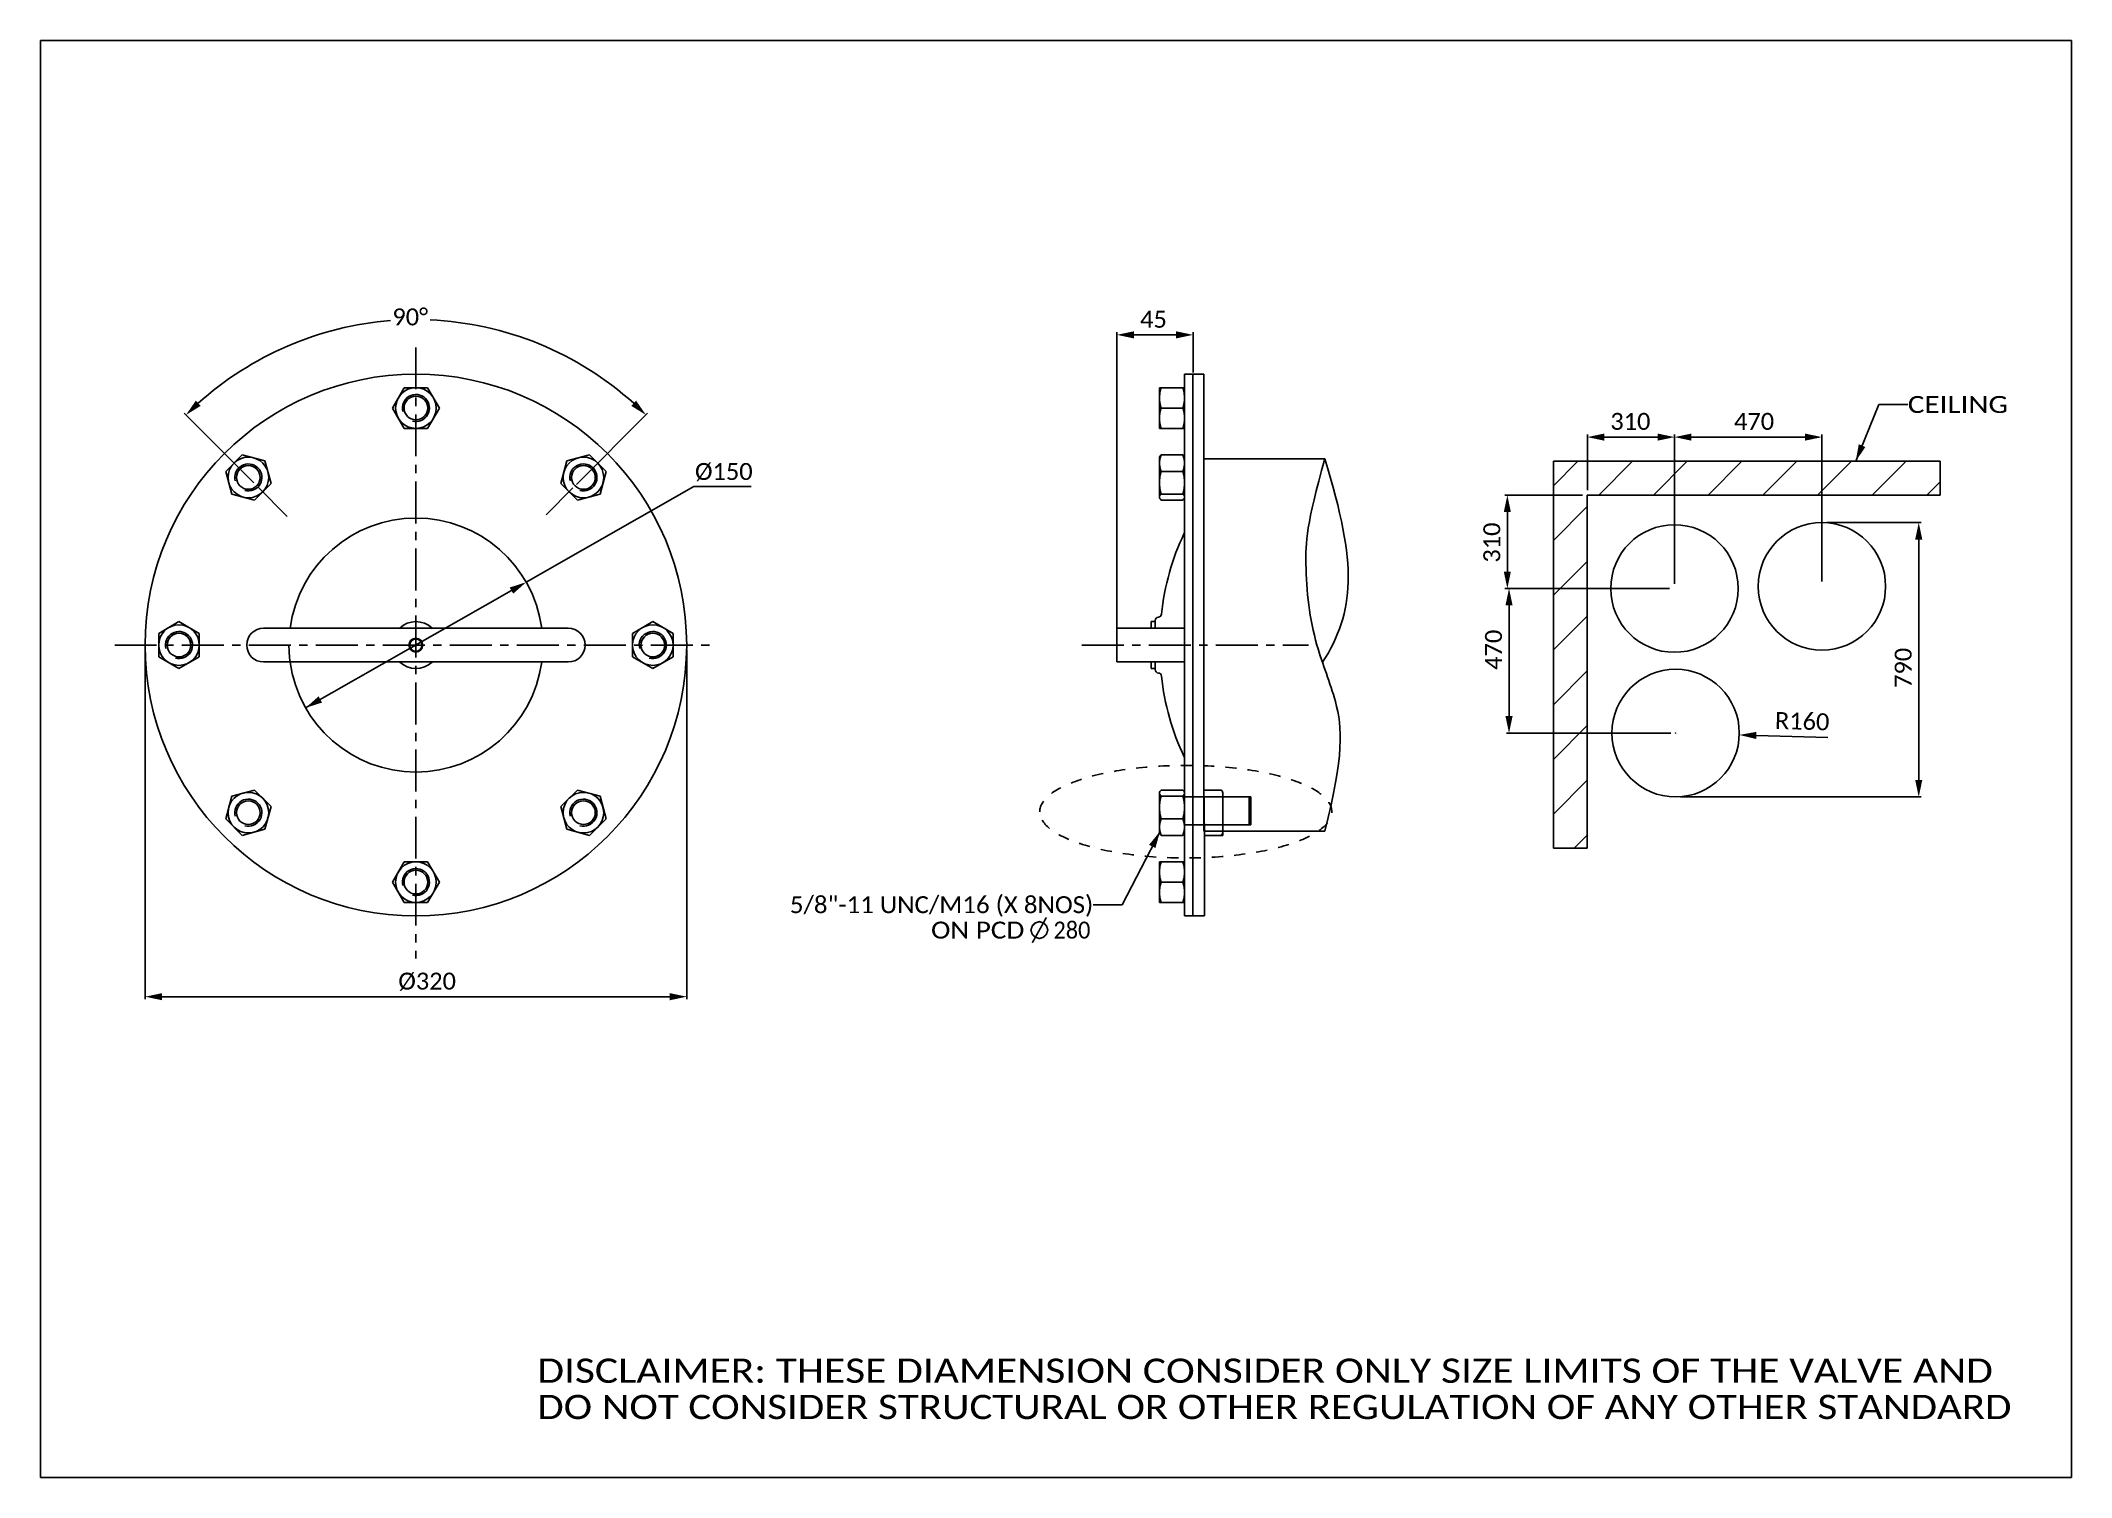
# Model space of a CAD drawing. Header units: millimetres. Extents: x 0 to 1200, y 0 to 849.
import ezdxf
from ezdxf.enums import TextEntityAlignment as Align

# ---------------------------------------------------------------- set-up
doc = ezdxf.new("R2010")
doc.units = ezdxf.units.MM
doc.header["$LTSCALE"] = 66
doc.header["$PDMODE"] = 3
doc.header["$PDSIZE"] = 8
doc.linetypes.add('CENTER', pattern=[0.6, 0.375, -0.075, 0.075, -0.075])
doc.linetypes.add('DASHED', pattern=[0.2, 0.1, -0.1])
doc.layers.get('0').update_dxf_attribs({"linetype": 'CONTINUOUS'})
doc.layers.get('Defpoints').update_dxf_attribs({"linetype": 'CONTINUOUS'})
doc.layers.add('00_BUW_DATUM', color=7, linetype='CONTINUOUS')
doc.styles.get("Standard").update_dxf_attribs({"font": 'calibri.ttf'})
doc.dimstyles.new('DIMSTYLE_1', dxfattribs={"dimtxt": 10, "dimasz": 10, "dimexe": 1.5, "dimexo": 1, "dimgap": 0.875, "dimtad": 1, "dimdsep": 46, "dimtxsty": 'Standard', "dimblk": '_FILLED', "dimblk1": '_FILLED', "dimblk2": '_FILLED', "dimcen": 0.09, "dimazin": 2, "dimtp": 0.01, "dimtm": 0.01, "dimtfac": 1, "dimtofl": 0, "dimtmove": 0, "dimatfit": 3, "dimldrblk": '_FILLED', "dimfxl": 1, "dimtolj": 1, "dimarcsym": 0})
doc.dimstyles.new('DIMSTYLE_2', dxfattribs={"dimtxt": 10, "dimasz": 10, "dimexe": 1.5, "dimexo": 1, "dimgap": 1.75, "dimtad": 0, "dimtih": 1, "dimtoh": 1, "dimdec": 1, "dimlfac": 0.35, "dimdsep": 46, "dimtxsty": 'Standard', "dimblk": '_FILLED', "dimblk1": '_FILLED', "dimblk2": '_FILLED', "dimcen": 0.09, "dimazin": 2, "dimtp": 0.5, "dimtm": 0.5, "dimtfac": 1, "dimtdec": 65535, "dimtofl": 0, "dimtmove": 0, "dimatfit": 3, "dimldrblk": '_FILLED', "dimfxl": 1, "dimtolj": 1, "dimarcsym": 0})
doc.dimstyles.new('DIMSTYLE_3', dxfattribs={"dimtxt": 10, "dimasz": 10, "dimexe": 1.5, "dimexo": 1, "dimgap": 0.875, "dimtad": 1, "dimlfac": 0.35, "dimdsep": 46, "dimtxsty": 'Standard', "dimblk": '_FILLED', "dimblk1": '_FILLED', "dimblk2": '_FILLED', "dimcen": 0.09, "dimazin": 2, "dimtp": 0.01, "dimtm": 0.01, "dimtfac": 1, "dimtofl": 0, "dimtmove": 0, "dimatfit": 3, "dimldrblk": '_FILLED', "dimfxl": 1, "dimtolj": 1, "dimarcsym": 0})
doc.dimstyles.new('DIMSTYLE_4', dxfattribs={"dimtxt": 10, "dimasz": 10, "dimexe": 1.5, "dimexo": 1, "dimgap": 0.875, "dimtad": 1, "dimlfac": 0.35, "dimdsep": 46, "dimtxsty": 'Standard', "dimblk": '_FILLED', "dimblk1": '_FILLED', "dimblk2": '_FILLED', "dimcen": 0.09, "dimazin": 2, "dimtp": 0.01, "dimtm": 0.01, "dimtfac": 1, "dimtofl": 0, "dimtmove": 0, "dimatfit": 3, "dimldrblk": '_FILLED', "dimfxl": 1, "dimtolj": 1, "dimarcsym": 0})
doc.dimstyles.new('DIMSTYLE_5', dxfattribs={"dimtxt": 10, "dimasz": 10, "dimexe": 1.5, "dimexo": 1, "dimtad": 1, "dimdsep": 46, "dimtxsty": 'Standard', "dimblk": '_FILLED', "dimblk1": '_FILLED', "dimblk2": '_FILLED', "dimcen": 0.09, "dimazin": 2, "dimtp": 0.01, "dimtm": 0.01, "dimtfac": 1, "dimtmove": 0, "dimatfit": 2, "dimldrblk": '_FILLED', "dimfxl": 1, "dimtolj": 1, "dimarcsym": 0})
doc.dimstyles.get("Standard").update_dxf_attribs({"dimtxt": 10, "dimasz": 10, "dimexe": 1.5, "dimexo": 1, "dimtad": 1, "dimdsep": 46, "dimtxsty": 'Standard', "dimblk": '_FILLED', "dimblk1": '_FILLED', "dimblk2": '_FILLED', "dimcen": 0.09, "dimazin": 2, "dimtol": 1, "dimtp": 0.01, "dimtm": 0.01, "dimtfac": 1, "dimtofl": 0, "dimtmove": 0, "dimatfit": 3, "dimldrblk": '_FILLED', "dimfxl": 1, "dimtolj": 1, "dimarcsym": 0})

# ---------------------------------------------------------------- blocks, each defined once
blk = doc.blocks.new('_FILLED')
at = {"color": 0, "linetype": 'ByBlock'}
blk.add_solid([(0, 0), (-1, 0.21), (-1, -0.21)], dxfattribs=at)
blk = doc.blocks.new('*D1')
at = {"color": 0, "linetype": 'Continuous', "lineweight": -2}
for p, q in [((61.8, 488.7), (61.8, 282.4)), ((381.8, 488.7), (381.8, 282.4)), ((71.8, 283.9), (371.8, 283.9))]:
    blk.add_line(p, q, dxfattribs=at)
at = {"layer": 'Defpoints', "color": 0}
for p in [(61.8, 489.7), (381.8, 489.7), (381.8, 283.9)]:
    blk.add_point(p, dxfattribs=at)
at = {"color": 0, "linetype": 'ByBlock', "lineweight": -2, "xscale": 10, "yscale": 10, "zscale": 10, "rotation": 180}
blk.add_blockref('_FILLED', (61.8, 283.9), dxfattribs=at)
at = {"color": 0, "linetype": 'ByBlock', "lineweight": -2, "xscale": 10, "yscale": 10, "zscale": 10}
blk.add_blockref('_FILLED', (381.8, 283.9), dxfattribs=at)
at = {"color": 0, "insert": (228.4, 298.1), "char_height": 10, "attachment_point": 2, "line_spacing_factor": 0.9}
blk.add_mtext('\\A1;%%c320', dxfattribs=at)
blk = doc.blocks.new('*D2')
at = {"color": 0, "linetype": 'Continuous', "lineweight": -2}
for p, q in [((126, 587.3), (84.8, 628.5)), ((316.6, 586.4), (358.7, 628.5))]:
    blk.add_line(p, q, dxfattribs=at)
for start, end in [(94.484, 132.0185), (47.9815, 87.5072)]:
    blk.add_arc((221.8, 491.6), 192.2, start, end, dxfattribs=at)
at = {"layer": 'Defpoints', "color": 0}
for p in [(271.5, 677.2), (126.7, 586.6), (128.1, 585.3), (314.5, 584.3), (315.9, 585.7)]:
    blk.add_point(p, dxfattribs=at)
at = {"color": 0, "linetype": 'ByBlock', "lineweight": -2, "xscale": 10, "yscale": 10, "zscale": 10}
for p, rotation in [((85.9, 627.5), 223.5092395631347), ((357.7, 627.5), 316.4907604347587)]:
    blk.add_blockref('_FILLED', p, dxfattribs=dict(at, rotation=rotation))
at = {"color": 0, "insert": (218.4, 690.4), "char_height": 10, "attachment_point": 2, "line_spacing_factor": 0.9}
blk.add_mtext('\\A1;90%%d', dxfattribs=at)
blk = doc.blocks.new('*D3')
at = {"color": 0, "linetype": 'Continuous', "lineweight": -2}
for p, q in [((914, 583), (914, 615.9)), ((924, 614.4), (955.5, 614.4)), ((965.5, 527.8), (965.5, 615.9))]:
    blk.add_line(p, q, dxfattribs=at)
at = {"layer": 'Defpoints', "color": 0}
for p in [(965.5, 614.4), (914, 582), (965.5, 526.8)]:
    blk.add_point(p, dxfattribs=at)
at = {"color": 0, "linetype": 'ByBlock', "lineweight": -2, "xscale": 10, "yscale": 10, "zscale": 10, "rotation": 180}
blk.add_blockref('_FILLED', (914, 614.4), dxfattribs=at)
at = {"color": 0, "linetype": 'ByBlock', "lineweight": -2, "xscale": 10, "yscale": 10, "zscale": 10}
blk.add_blockref('_FILLED', (965.5, 614.4), dxfattribs=at)
at = {"color": 0, "insert": (939.4, 628.7), "char_height": 10, "attachment_point": 2, "line_spacing_factor": 0.9}
blk.add_mtext('\\A1;\\A1;310', dxfattribs=at)
blk = doc.blocks.new('*D4')
at = {"color": 0, "linetype": 'Continuous', "lineweight": -2}
for p, q in [((965.5, 527.8), (965.5, 615.9)), ((975.5, 614.4), (1042.6, 614.4)), ((1052.6, 529.1), (1052.6, 615.9))]:
    blk.add_line(p, q, dxfattribs=at)
at = {"layer": 'Defpoints', "color": 0}
for p in [(1052.6, 614.4), (1052.6, 528.1), (965.5, 526.8)]:
    blk.add_point(p, dxfattribs=at)
at = {"color": 0, "linetype": 'ByBlock', "lineweight": -2, "xscale": 10, "yscale": 10, "zscale": 10, "rotation": 180}
blk.add_blockref('_FILLED', (965.5, 614.4), dxfattribs=at)
at = {"color": 0, "linetype": 'ByBlock', "lineweight": -2, "xscale": 10, "yscale": 10, "zscale": 10}
blk.add_blockref('_FILLED', (1052.6, 614.4), dxfattribs=at)
at = {"color": 0, "insert": (1012.5, 628.7), "char_height": 10, "attachment_point": 2, "line_spacing_factor": 0.9}
blk.add_mtext('\\A1;\\A1;470', dxfattribs=at)
blk = doc.blocks.new('*D5')
at = {"color": 0, "linetype": 'Continuous', "lineweight": -2}
for p, q in [((911.1, 580.1), (865.2, 580.1)), ((866.7, 570.1), (866.7, 535)), ((962.6, 525), (865.2, 525))]:
    blk.add_line(p, q, dxfattribs=at)
at = {"layer": 'Defpoints', "color": 0}
for p in [(912.1, 580.1), (866.7, 525), (963.6, 525)]:
    blk.add_point(p, dxfattribs=at)
at = {"color": 0, "linetype": 'ByBlock', "lineweight": -2, "xscale": 10, "yscale": 10, "zscale": 10}
for p, rotation in [((866.7, 580.1), 90), ((866.7, 525), 270)]:
    blk.add_blockref('_FILLED', p, dxfattribs=dict(at, rotation=rotation))
at = {"color": 0, "insert": (852.5, 552.1), "char_height": 10, "attachment_point": 2, "rotation": 90, "line_spacing_factor": 0.9}
blk.add_mtext('\\A1;\\A1;310', dxfattribs=at)
blk = doc.blocks.new('*D6')
at = {"color": 0, "linetype": 'Continuous', "lineweight": -2}
for p, q in [((962.6, 525), (866.2, 525)), ((867.7, 449.6), (867.7, 515)), ((963.3, 439.6), (866.2, 439.6))]:
    blk.add_line(p, q, dxfattribs=at)
at = {"layer": 'Defpoints', "color": 0}
for p in [(867.7, 525), (963.6, 525), (964.3, 439.6)]:
    blk.add_point(p, dxfattribs=at)
at = {"color": 0, "linetype": 'ByBlock', "lineweight": -2, "xscale": 10, "yscale": 10, "zscale": 10}
for p, rotation in [((867.7, 525), 90), ((867.7, 439.6), 270)]:
    blk.add_blockref('_FILLED', p, dxfattribs=dict(at, rotation=rotation))
at = {"color": 0, "insert": (853.5, 488.8), "char_height": 10, "attachment_point": 2, "rotation": 90, "line_spacing_factor": 0.9}
blk.add_mtext('\\A1;\\A1;470', dxfattribs=at)
blk = doc.blocks.new('*D7')
at = {"color": 0, "linetype": 'Continuous'}
for p, q in [((966, 439.6), (966.2, 439.6)), ((966.1, 439.5), (966.1, 439.7))]:
    blk.add_line(p, q, dxfattribs=at)
at = {"color": 0, "linetype": 'Continuous', "lineweight": -2}
blk.add_line((1056.1, 436.9), (1013.8, 438.2), dxfattribs=at)
at = {"layer": 'Defpoints', "color": 0}
for p in [(966.1, 439.6), (1003.8, 438.5)]:
    blk.add_point(p, dxfattribs=at)
at = {"color": 0, "linetype": 'ByBlock', "lineweight": -2, "xscale": 10, "yscale": 10, "zscale": 10, "rotation": 178.3193397113789}
blk.add_blockref('_FILLED', (1003.8, 438.5), dxfattribs=at)
at = {"color": 0, "insert": (1025, 452.1), "char_height": 10, "attachment_point": 1, "rotation": 358.3193, "line_spacing_factor": 0.9}
blk.add_mtext('\\A1;R160', dxfattribs=at)
blk = doc.blocks.new('*D8')
at = {"color": 0, "linetype": 'Continuous', "lineweight": -2}
for p, q in [((1055.4, 563.9), (1111.3, 563.9)), ((1109.8, 411.9), (1109.8, 553.9)), ((969, 401.9), (1111.3, 401.9))]:
    blk.add_line(p, q, dxfattribs=at)
at = {"layer": 'Defpoints', "color": 0}
for p in [(1054.4, 563.9), (1109.8, 563.9), (968, 401.9)]:
    blk.add_point(p, dxfattribs=at)
at = {"color": 0, "linetype": 'ByBlock', "lineweight": -2, "xscale": 10, "yscale": 10, "zscale": 10}
for p, rotation in [((1109.8, 563.9), 90), ((1109.8, 401.9), 270)]:
    blk.add_blockref('_FILLED', p, dxfattribs=dict(at, rotation=rotation))
at = {"color": 0, "insert": (1095.6, 478.1), "char_height": 10, "attachment_point": 2, "rotation": 90, "line_spacing_factor": 0.9}
blk.add_mtext('\\A1;\\A1;790', dxfattribs=at)
blk = doc.blocks.new('*D9')
at = {"color": 0, "linetype": 'Continuous', "lineweight": -2}
for p, q in [((286.9, 528.7), (386, 585.2)), ((419.8, 585.2), (386, 585.2)), ((156.6, 454.5), (278.2, 523.8))]:
    blk.add_line(p, q, dxfattribs=at)
at = {"layer": 'Defpoints', "color": 0}
for p in [(286.9, 528.7), (156.6, 454.5)]:
    blk.add_point(p, dxfattribs=at)
at = {"color": 0, "linetype": 'ByBlock', "lineweight": -2, "xscale": 10, "yscale": 10, "zscale": 10}
for p, rotation in [((286.9, 528.7), 29.66962613432632), ((156.6, 454.5), 209.6696261343263)]:
    blk.add_blockref('_FILLED', p, dxfattribs=dict(at, rotation=rotation))
at = {"color": 0, "insert": (386.7, 599.1), "char_height": 10, "attachment_point": 1, "line_spacing_factor": 0.9}
blk.add_mtext('\\A1;%%c150', dxfattribs=at)
blk = doc.blocks.new('*D10')
at = {"color": 0, "linetype": 'Continuous', "lineweight": -2}
for p, q in [((636, 498.5), (636, 676.3)), ((671, 674.8), (646, 674.8)), ((681, 652.6), (681, 676.3))]:
    blk.add_line(p, q, dxfattribs=at)
at = {"layer": 'Defpoints', "color": 0}
for p in [(636, 674.8), (681, 651.6), (636, 497.5)]:
    blk.add_point(p, dxfattribs=at)
at = {"color": 0, "linetype": 'ByBlock', "lineweight": -2, "xscale": 10, "yscale": 10, "zscale": 10, "rotation": 180}
blk.add_blockref('_FILLED', (636, 674.8), dxfattribs=at)
at = {"color": 0, "linetype": 'ByBlock', "lineweight": -2, "xscale": 10, "yscale": 10, "zscale": 10}
blk.add_blockref('_FILLED', (681, 674.8), dxfattribs=at)
at = {"color": 0, "insert": (657.6, 689), "char_height": 10, "attachment_point": 2, "line_spacing_factor": 0.9}
blk.add_mtext('\\A1;45', dxfattribs=at)

msp = doc.modelspace()

# ---------------------------------------------------------------- hatches: boundary and pattern name
h = msp.add_hatch()
h.set_pattern_fill('ANSI31', color=256, style=0, pattern_type=2)
h.set_pattern_definition([(45, (0, -81.964), (-16.1649, 16.1649), [])])
h.paths.add_polyline_path([(893.952, 371.525), (893.952, 600.097), (1122.523, 600.097), (1122.523, 580.097), (913.952, 580.097), (913.952, 371.525)])

# ---------------------------------------------------------------- linework, layer by layer
at = {"linetype": 'Continuous'}
for p, q in [((0, 0), (0, 848.571)), ((0, 848.571), (1200, 848.571)), ((1200, 0), (1200, 848.571)), ((675.952, 651.578), (675.952, 331.578)), ((680.952, 651.578), (675.952, 651.578)), ((680.952, 651.578), (687.452, 651.578)), ((680.952, 651.578), (687.452, 651.578)), ((680.952, 331.578), (680.952, 651.578)), ((687.452, 651.578), (687.452, 574.078)), ((687.452, 651.578), (687.452, 574.078)), ((661.152, 631.578), (661.152, 639.007)), ((893.952, 600.097), (1122.523, 600.097)), ((893.952, 371.525), (893.952, 600.097)), ((1122.523, 600.097), (1122.523, 580.097)), ((661.152, 589.548), (661.152, 596.976)), ((1122.523, 580.097), (913.952, 580.097)), ((913.952, 580.097), (913.952, 371.525)), ((687.452, 409.078), (687.452, 574.078)), ((656.172, 505.428), (656.172, 501.578)), ((656.172, 505.428), (658.172, 505.428)), ((658.672, 506.088), (658.672, 501.578)), ((131.76, 501.578), (311.76, 501.578)), ((635.952, 481.578), (635.952, 501.578)), ((635.952, 501.578), (675.952, 501.578)), ((131.76, 481.578), (311.76, 481.578)), ((635.952, 481.578), (675.952, 481.578)), ((656.172, 481.578), (656.172, 477.728)), ((658.672, 481.578), (658.672, 477.068)), ((656.172, 477.728), (658.172, 477.728)), ((687.452, 409.078), (687.764, 378.727)), ((675.952, 402.029), (714.188, 402.029)), ((675.952, 392.886), (675.952, 402.029)), ((687.484, 405.967), (696.904, 405.967)), ((698.619, 380.913), (698.619, 404.253)), ((698.619, 402.029), (715.087, 402.029)), ((714.188, 402.029), (715.087, 401.15)), ((714.188, 402.029), (714.188, 385.457)), ((715.087, 402.029), (715.087, 385.457)), ((715.087, 401.15), (715.087, 386.723)), ((714.188, 385.457), (675.952, 385.457)), ((715.087, 385.457), (698.619, 385.457)), ((698.619, 385.457), (698.619, 379.199)), ((715.087, 386.723), (714.188, 385.457)), ((698.619, 379.199), (687.759, 379.199)), ((687.759, 379.199), (687.764, 331.578)), ((687.759, 379.199), (696.904, 379.199)), ((687.764, 378.727), (687.764, 331.578)), ((913.952, 371.525), (893.952, 371.525)), ((661.152, 351.578), (661.152, 359.007)), ((680.952, 331.578), (675.952, 331.578)), ((687.764, 331.578), (680.952, 331.578)), ((687.764, 331.578), (680.952, 331.578)), ((0, 0), (1200, 0))]:
    msp.add_line(p, q, dxfattribs=at)
at = {"linetype": 'CENTER'}
for p, q in [((221.76, 667.414), (221.76, 306.494)), ((145.787, 567.552), (128.028, 585.31)), ((298.677, 568.495), (314.549, 584.367)), ((43.825, 491.578), (398.859, 491.578)), ((615.312, 491.578), (749.15, 491.578))]:
    msp.add_line(p, q, dxfattribs=at)
for p, q in [((687.452, 491.578), (687.452, 601.578)), ((687.452, 601.578), (758.88, 601.578)), ((687.452, 491.578), (687.452, 381.578)), ((687.452, 381.578), (758.88, 381.578))]:
    msp.add_line(p, q)
at = {"linetype": 'Continuous', "const_width": 1}
for points in [[(585.172, 323.239), (586.006, 325.739), (587.672, 327.406), (590.172, 328.239), (592.672, 327.406), (594.339, 325.739), (595.172, 323.239), (594.339, 320.739), (592.672, 319.072), (590.172, 318.239), (587.672, 319.072), (586.006, 320.739), (585.172, 323.239)], [(586.006, 315.739), (594.339, 330.739)]]:
    msp.add_lwpolyline(points, dxfattribs=at)
at = {"linetype": 'Continuous'}
for centre, radius in [((221.76, 491.578), 160), ((965.466, 524.97), 37.669), ((1052.577, 526.256), 37.669), ((221.76, 491.578), 4.1), ((221.76, 491.578), 3.594), ((966.11, 439.588), 37.669)]:
    msp.add_circle(centre, radius, dxfattribs=at)
for centre, radius, start, end in [((221.76, 631.578), 8, 255, 195), ((122.765, 590.573), 8, 255, 195), ((320.755, 590.573), 8, 255, 195), ((221.76, 491.578), 75, 7.677517, 172.31607), ((803.102, 496.005), 141.406, 154.169334, 174.368081), ((221.76, 491.578), 13.85, 46.315863, 133.655684), ((658.172, 504.928), 0.5, 0, 90), ((660.672, 506.088), 2, 94.073324, 180), ((660.388, 510.078), 2, 274.073324, 354.368081), ((81.76, 491.578), 8, 255, 195), ((131.76, 491.578), 10, 90, 270), ((311.76, 491.578), 10, 270, 90), ((361.76, 491.578), 8, 255, 195), ((221.76, 491.578), 75, 180, 187.680425), ((221.76, 491.578), 75, 187.680425, 352.31607), ((221.76, 491.578), 13.85, 226.337324, 313.653853), ((658.172, 478.228), 0.5, 270, 360), ((660.672, 477.068), 2, 180, 265.926676), ((660.388, 473.078), 2, 5.631919, 85.926676), ((803.102, 487.152), 141.406, 185.631919, 205.830666), ((122.765, 392.583), 8, 255, 195), ((320.755, 392.583), 8, 255, 195), ((696.904, 404.253), 1.714, 0, 90), ((696.904, 380.913), 1.714, 270, 360), ((221.76, 351.578), 8, 255, 195)]:
    msp.add_arc(centre, radius, start, end, dxfattribs=at)
at = {"linetype": 'DASHED'}
msp.add_ellipse((676.673, 393.168), major_axis=(-86.278, 0), ratio=0.31679389, dxfattribs=at)
at = {"linetype": 'Continuous'}
for points, knots in [([(758.88, 601.578), (747.974, 563.385), (746.664, 535.419), (751.046, 495.224), (768.702, 453.802), (770.152, 426.681), (758.88, 381.578)], [0, 0, 0, 0, 0.21177314, 0.49832212, 0.70604204, 1, 1, 1, 1]), ([(758.88, 601.578), (768.54, 569.654), (777.47, 526.924), (767.146, 496.276), (757.563, 481.465)], [0, 0, 0, 0, 0.51337956, 1, 1, 1, 1])]:
    msp.add_open_spline(points, degree=3, knots=knots, dxfattribs=at)
at = {"layer": '00_BUW_DATUM', "linetype": 'Continuous'}
for p, q in [((207.904, 631.578), (214.832, 643.578)), ((214.832, 643.578), (228.688, 643.578)), ((228.688, 643.578), (235.617, 631.578)), ((661.152, 619.578), (661.152, 643.578)), ((661.152, 643.578), (675.952, 643.578)), ((214.832, 619.578), (207.904, 631.578)), ((235.617, 631.578), (228.688, 619.578)), ((662.224, 631.578), (674.88, 631.578)), ((228.688, 619.578), (214.832, 619.578)), ((661.152, 619.578), (675.952, 619.578)), ((109.381, 594.159), (119.179, 603.957)), ((119.179, 603.957), (132.563, 600.371)), ((132.563, 600.371), (136.15, 586.987)), ((307.371, 586.987), (310.957, 600.371)), ((310.957, 600.371), (324.342, 603.957)), ((324.342, 603.957), (334.139, 594.159)), ((661.401, 603.005), (661.152, 602.573)), ((661.152, 578.573), (661.152, 602.573)), ((661.396, 602.996), (661.395, 602.994)), ((661.401, 603.005), (661.396, 602.996)), ((662.224, 603.957), (674.88, 603.957)), ((675.702, 603.005), (675.707, 602.996)), ((675.703, 603.005), (675.952, 602.573)), ((112.967, 580.775), (109.381, 594.159)), ((334.139, 594.159), (330.553, 580.775)), ((662.224, 594.159), (674.88, 594.159)), ((126.352, 577.189), (112.967, 580.775)), ((136.15, 586.987), (126.352, 577.189)), ((317.169, 577.189), (307.371, 586.987)), ((330.553, 580.775), (317.169, 577.189)), ((661.152, 578.573), (661.396, 578.15)), ((662.224, 580.775), (674.88, 580.775)), ((662.224, 577.189), (674.88, 577.189)), ((675.707, 578.15), (675.952, 578.573)), ((69.76, 498.506), (81.76, 505.434)), ((81.76, 505.434), (93.76, 498.506)), ((349.76, 498.506), (361.76, 505.434)), ((361.76, 505.434), (373.76, 498.506)), ((69.76, 484.65), (69.76, 498.506)), ((93.76, 498.506), (93.76, 484.65)), ((349.76, 484.65), (349.76, 498.506)), ((373.76, 498.506), (373.76, 484.65)), ((81.76, 477.722), (69.76, 484.65)), ((93.76, 484.65), (81.76, 477.722)), ((361.76, 477.722), (349.76, 484.65)), ((373.76, 484.65), (361.76, 477.722)), ((661.152, 491.578), (661.152, 491.578)), ((109.381, 388.997), (112.967, 402.381)), ((112.967, 402.381), (126.352, 405.967)), ((126.352, 405.967), (136.15, 396.169)), ((136.15, 396.169), (132.563, 382.785)), ((307.371, 396.169), (317.169, 405.967)), ((310.957, 382.785), (307.371, 396.169)), ((317.169, 405.967), (330.553, 402.381)), ((330.553, 402.381), (334.139, 388.997)), ((661.152, 404.583), (661.396, 405.006)), ((661.152, 380.583), (661.152, 404.583)), ((662.224, 405.967), (674.88, 405.967)), ((662.224, 402.381), (674.88, 402.381)), ((675.707, 405.006), (675.952, 404.583)), ((119.179, 379.199), (109.381, 388.997)), ((334.139, 388.997), (324.342, 379.199)), ((662.224, 388.997), (674.88, 388.997)), ((132.563, 382.785), (119.179, 379.199)), ((324.342, 379.199), (310.957, 382.785)), ((661.152, 380.583), (661.401, 380.152)), ((661.395, 380.162), (661.396, 380.16)), ((661.396, 380.16), (661.401, 380.152)), ((662.224, 379.199), (674.88, 379.199)), ((675.707, 380.16), (675.702, 380.152)), ((675.952, 380.583), (675.703, 380.152)), ((207.904, 351.578), (214.832, 363.578)), ((214.832, 363.578), (228.688, 363.578)), ((228.688, 363.578), (235.617, 351.578)), ((661.152, 363.578), (675.952, 363.578)), ((661.152, 339.578), (661.152, 363.578)), ((214.832, 339.578), (207.904, 351.578)), ((235.617, 351.578), (228.688, 339.578)), ((662.224, 351.578), (674.88, 351.578)), ((228.688, 339.578), (214.832, 339.578)), ((661.152, 339.578), (675.952, 339.578))]:
    msp.add_line(p, q, dxfattribs=at)
for centre, radius in [((221.76, 631.578), 12), ((221.76, 631.578), 7), ((122.765, 590.573), 12), ((320.755, 590.573), 12), ((122.765, 590.573), 7), ((320.755, 590.573), 7), ((81.76, 491.578), 12), ((81.76, 491.578), 7), ((361.76, 491.578), 12), ((361.76, 491.578), 7), ((122.765, 392.583), 12), ((122.765, 392.583), 7), ((320.755, 392.583), 12), ((320.755, 392.583), 7), ((221.76, 351.578), 12), ((221.76, 351.578), 7)]:
    msp.add_circle(centre, radius, dxfattribs=at)
for points, knots in [([(662.224, 643.578), (661.9, 642.607), (661.494, 641.124), (661.202, 639.103), (661.152, 638.086), (661.152, 637.578)], [0, 0, 0, 0, 0.50160321, 0.75107613, 1, 1, 1, 1]), ([(661.152, 637.578), (661.152, 637.07), (661.202, 636.053), (661.494, 634.032), (661.9, 632.549), (662.224, 631.578)], [0, 0, 0, 0, 0.24892388, 0.49839681, 1, 1, 1, 1]), ([(674.88, 643.578), (675.203, 642.607), (675.61, 641.124), (675.902, 639.103), (675.952, 638.086), (675.952, 637.578)], [0, 0, 0, 0, 0.50160321, 0.75107613, 1, 1, 1, 1]), ([(675.952, 637.578), (675.952, 637.07), (675.902, 636.053), (675.61, 634.032), (675.203, 632.549), (674.88, 631.578)], [0, 0, 0, 0, 0.24892388, 0.49839681, 1, 1, 1, 1]), ([(662.224, 631.578), (661.9, 630.607), (661.494, 629.124), (661.202, 627.103), (661.152, 626.086), (661.152, 625.578)], [0, 0, 0, 0, 0.50160321, 0.75107613, 1, 1, 1, 1]), ([(661.152, 625.578), (661.152, 625.07), (661.202, 624.053), (661.494, 622.032), (661.9, 620.549), (662.224, 619.578)], [0, 0, 0, 0, 0.24892388, 0.49839681, 1, 1, 1, 1]), ([(674.88, 631.578), (675.203, 630.607), (675.61, 629.124), (675.902, 627.103), (675.952, 626.086), (675.952, 625.578)], [0, 0, 0, 0, 0.50160321, 0.75107613, 1, 1, 1, 1]), ([(675.952, 625.578), (675.952, 625.07), (675.902, 624.053), (675.61, 622.032), (675.203, 620.549), (674.88, 619.578)], [0, 0, 0, 0, 0.24892388, 0.49839681, 1, 1, 1, 1]), ([(662.224, 603.957), (661.903, 603.171), (661.496, 601.964), (661.202, 600.306), (661.152, 599.473), (661.152, 599.058)], [0, 0, 0, 0, 0.50491286, 0.75326784, 1, 1, 1, 1]), ([(661.396, 602.996), (661.496, 603.169), (661.753, 603.51), (662.056, 603.807), (662.224, 603.957)], [0, 0, 0, 0, 0.47058199, 1, 1, 1, 1]), ([(675.707, 602.996), (675.608, 603.169), (675.35, 603.51), (675.047, 603.807), (674.88, 603.957)], [0, 0, 0, 0, 0.47058199, 1, 1, 1, 1]), ([(674.88, 603.957), (675.201, 603.171), (675.608, 601.964), (675.901, 600.306), (675.952, 599.473), (675.952, 599.058)], [0, 0, 0, 0, 0.50491286, 0.75326784, 1, 1, 1, 1]), ([(661.152, 599.058), (661.152, 598.643), (661.202, 597.81), (661.496, 596.152), (661.903, 594.945), (662.224, 594.159)], [0, 0, 0, 0, 0.24673217, 0.49508715, 1, 1, 1, 1]), ([(662.224, 594.159), (661.899, 593.073), (661.493, 591.416), (661.202, 589.166), (661.152, 588.033), (661.152, 587.467)], [0, 0, 0, 0, 0.50027046, 0.75019553, 1, 1, 1, 1]), ([(675.952, 599.058), (675.952, 598.643), (675.901, 597.81), (675.608, 596.152), (675.201, 594.945), (674.88, 594.159)], [0, 0, 0, 0, 0.24673217, 0.49508715, 1, 1, 1, 1]), ([(674.88, 594.159), (675.205, 593.073), (675.611, 591.416), (675.902, 589.166), (675.952, 588.033), (675.952, 587.467)], [0, 0, 0, 0, 0.50027046, 0.75019553, 1, 1, 1, 1]), ([(661.152, 587.467), (661.152, 586.901), (661.202, 585.768), (661.493, 583.518), (661.899, 581.861), (662.224, 580.775)], [0, 0, 0, 0, 0.24980449, 0.49972955, 1, 1, 1, 1]), ([(662.224, 580.775), (662.069, 580.636), (661.785, 580.359), (661.437, 579.915), (661.207, 579.457), (661.152, 579.135), (661.152, 578.982)], [0, 0, 0, 0, 0.29104155, 0.55239837, 0.78543101, 1, 1, 1, 1]), ([(661.152, 578.982), (661.152, 578.841), (661.198, 578.548), (661.321, 578.28), (661.396, 578.15)], [0, 0, 0, 0, 0.48214669, 1, 1, 1, 1]), ([(661.396, 578.15), (661.496, 577.977), (661.753, 577.636), (662.056, 577.339), (662.224, 577.189)], [0, 0, 0, 0, 0.47058199, 1, 1, 1, 1]), ([(675.952, 587.467), (675.952, 586.901), (675.902, 585.768), (675.611, 583.518), (675.205, 581.861), (674.88, 580.775)], [0, 0, 0, 0, 0.24980449, 0.49972955, 1, 1, 1, 1]), ([(674.88, 580.775), (675.035, 580.636), (675.319, 580.359), (675.667, 579.915), (675.896, 579.457), (675.952, 579.135), (675.952, 578.982)], [0, 0, 0, 0, 0.29104155, 0.55239837, 0.78543101, 1, 1, 1, 1]), ([(675.707, 578.15), (675.608, 577.977), (675.35, 577.636), (675.047, 577.339), (674.88, 577.189)], [0, 0, 0, 0, 0.47058199, 1, 1, 1, 1]), ([(661.396, 405.006), (661.321, 404.876), (661.198, 404.608), (661.152, 404.315), (661.152, 404.174)], [0, 0, 0, 0, 0.51785332, 1, 1, 1, 1]), ([(661.152, 404.174), (661.152, 404.021), (661.207, 403.699), (661.437, 403.241), (661.785, 402.797), (662.069, 402.52), (662.224, 402.381)], [0, 0, 0, 0, 0.214569, 0.44760164, 0.70895845, 1, 1, 1, 1]), ([(662.224, 402.381), (661.899, 401.295), (661.493, 399.638), (661.202, 397.388), (661.152, 396.255), (661.152, 395.689)], [0, 0, 0, 0, 0.50027046, 0.75019553, 1, 1, 1, 1]), ([(662.224, 405.967), (662.056, 405.818), (661.753, 405.52), (661.496, 405.179), (661.396, 405.006)], [0, 0, 0, 0, 0.529418, 1, 1, 1, 1]), ([(674.88, 405.967), (675.047, 405.818), (675.35, 405.52), (675.608, 405.179), (675.707, 405.006)], [0, 0, 0, 0, 0.529418, 1, 1, 1, 1]), ([(675.952, 404.174), (675.952, 404.021), (675.896, 403.699), (675.667, 403.241), (675.319, 402.797), (675.035, 402.52), (674.88, 402.381)], [0, 0, 0, 0, 0.214569, 0.44760164, 0.70895845, 1, 1, 1, 1]), ([(674.88, 402.381), (675.205, 401.295), (675.611, 399.638), (675.902, 397.388), (675.952, 396.255), (675.952, 395.689)], [0, 0, 0, 0, 0.50027046, 0.75019553, 1, 1, 1, 1]), ([(661.152, 395.689), (661.152, 395.123), (661.202, 393.99), (661.493, 391.74), (661.899, 390.083), (662.224, 388.997)], [0, 0, 0, 0, 0.24980449, 0.49972955, 1, 1, 1, 1]), ([(662.224, 388.997), (661.903, 388.211), (661.496, 387.004), (661.202, 385.346), (661.152, 384.513), (661.152, 384.098)], [0, 0, 0, 0, 0.50491286, 0.75326784, 1, 1, 1, 1]), ([(661.152, 384.098), (661.152, 383.683), (661.202, 382.85), (661.496, 381.192), (661.903, 379.985), (662.224, 379.199)], [0, 0, 0, 0, 0.24673217, 0.49508715, 1, 1, 1, 1]), ([(675.952, 395.689), (675.952, 395.123), (675.902, 393.99), (675.611, 391.74), (675.205, 390.083), (674.88, 388.997)], [0, 0, 0, 0, 0.24980449, 0.49972955, 1, 1, 1, 1]), ([(674.88, 388.997), (675.201, 388.211), (675.608, 387.004), (675.901, 385.346), (675.952, 384.513), (675.952, 384.098)], [0, 0, 0, 0, 0.50491286, 0.75326784, 1, 1, 1, 1]), ([(675.952, 384.098), (675.952, 383.683), (675.901, 382.85), (675.608, 381.192), (675.201, 379.985), (674.88, 379.199)], [0, 0, 0, 0, 0.24673217, 0.49508715, 1, 1, 1, 1]), ([(662.224, 379.199), (662.056, 379.349), (661.753, 379.646), (661.496, 379.987), (661.396, 380.16)], [0, 0, 0, 0, 0.529418, 1, 1, 1, 1]), ([(674.88, 379.199), (675.047, 379.349), (675.35, 379.646), (675.608, 379.987), (675.707, 380.16)], [0, 0, 0, 0, 0.529418, 1, 1, 1, 1]), ([(662.224, 363.578), (661.9, 362.607), (661.494, 361.124), (661.202, 359.103), (661.152, 358.086), (661.152, 357.578)], [0, 0, 0, 0, 0.50160321, 0.75107613, 1, 1, 1, 1]), ([(674.88, 363.578), (675.203, 362.607), (675.61, 361.124), (675.902, 359.103), (675.952, 358.086), (675.952, 357.578)], [0, 0, 0, 0, 0.50160321, 0.75107613, 1, 1, 1, 1]), ([(661.152, 357.578), (661.152, 357.07), (661.202, 356.053), (661.494, 354.032), (661.9, 352.549), (662.224, 351.578)], [0, 0, 0, 0, 0.24892388, 0.49839681, 1, 1, 1, 1]), ([(662.224, 351.578), (661.9, 350.607), (661.494, 349.124), (661.202, 347.103), (661.152, 346.086), (661.152, 345.578)], [0, 0, 0, 0, 0.50160321, 0.75107613, 1, 1, 1, 1]), ([(675.952, 357.578), (675.952, 357.07), (675.902, 356.053), (675.61, 354.032), (675.203, 352.549), (674.88, 351.578)], [0, 0, 0, 0, 0.24892388, 0.49839681, 1, 1, 1, 1]), ([(674.88, 351.578), (675.203, 350.607), (675.61, 349.124), (675.902, 347.103), (675.952, 346.086), (675.952, 345.578)], [0, 0, 0, 0, 0.50160321, 0.75107613, 1, 1, 1, 1]), ([(661.152, 345.578), (661.152, 345.07), (661.202, 344.053), (661.494, 342.032), (661.9, 340.549), (662.224, 339.578)], [0, 0, 0, 0, 0.24892388, 0.49839681, 1, 1, 1, 1]), ([(675.952, 345.578), (675.952, 345.07), (675.902, 344.053), (675.61, 342.032), (675.203, 340.549), (674.88, 339.578)], [0, 0, 0, 0, 0.24892388, 0.49839681, 1, 1, 1, 1])]:
    msp.add_open_spline(points, degree=3, knots=knots, dxfattribs=at)
for points in [[(675.952, 501.97), (675.952, 501.97), (675.952, 501.97), (675.952, 501.97)], [(661.152, 491.578), (661.152, 491.578), (661.152, 491.578), (661.152, 491.578)], [(675.952, 491.578), (675.952, 491.578), (675.952, 491.578), (675.952, 491.578)], [(675.952, 481.186), (675.952, 481.186), (675.952, 481.186), (675.952, 481.186)]]:
    msp.add_open_spline(points, degree=3, dxfattribs=at)

# ---------------------------------------------------------------- texts
at = {"linetype": 'Continuous'}
for s, height, width, p, p2 in [('CEILING', 10, 1.167433, (1103.344, 628.67), (1162.605, 628.67)), ('5/8"-11 UNC/M16 (X 8NOS)', 10, 1.009351, (442.74, 333.239), (622.001, 333.239)), ('ON PCD ', 10, 1.093311, (526.184, 318.239), (585.172, 318.239)), ('280', 10, 0.911286, (598.506, 318.239), (620.334, 318.239)), ('DISCLAIMER: THESE DIAMENSION CONSIDER ONLY SIZE LIMITS OF THE VALVE AND', 14.28571, 1.140286, (293.486, 55.859), (1153.575, 55.859)), ('DO NOT CONSIDER STRUCTURAL OR OTHER REGULATION OF ANY OTHER STANDARD', 14.28571, 1.125654, (293.486, 34.43), (1164.581, 34.43))]:
    msp.add_text(s, height=height, dxfattribs=dict(at, width=width)).set_placement(p, p2, align=Align.FIT)

# ---------------------------------------------------------------- dimensions: what is measured, and where the dimension line sits
dim = msp.add_angular_dim_2l(base=(271.503, 677.2206), line1=((314.5038, 584.3215), (315.8626, 585.6803)), line2=((128.0739, 585.2644), (126.7151, 586.6232)), dimstyle='DIMSTYLE_2', dxfattribs=at)
dim.commit()
dim.dimension.update_dxf_attribs({"geometry": '*D2', "text_midpoint": (218.4269, 683.7404), "dimtype": 162})
dim = msp.add_linear_dim(base=(635.952, 674.807), p1=(680.952, 651.578), p2=(635.952, 497.535), angle=180, dimstyle='DIMSTYLE_1', dxfattribs=at)
dim.commit()
dim.dimension.update_dxf_attribs({"geometry": '*D10', "text_midpoint": (657.58, 674.807), "dimtype": 160})
for base, p1, p2, text, picture, middle in [((965.466, 614.445), (913.952, 581.954), (965.466, 526.827), '\\A1;310', '*D3', (939.408, 614.445)), ((1052.577, 614.445), (965.466, 526.827), (1052.577, 528.113), '\\A1;470', '*D4', (1012.463, 614.445))]:
    dim = msp.add_linear_dim(base=base, p1=p1, p2=p2, text=text, dimstyle='DIMSTYLE_3', override={"dimtxsty": 'Standard'}, dxfattribs=at)
    dim.commit()
    dim.dimension.update_dxf_attribs({"geometry": picture, "text_midpoint": middle, "dimtype": 160})
dim = msp.add_diameter_dim_2p(p1=(156.593, 454.453), p2=(286.927, 528.703), text='%%c<>', dimstyle='DIMSTYLE_5', override={"dimtih": 1, "dimtoh": 1, "dimpost": '<>'}, dxfattribs=at)
dim.commit()
dim.dimension.update_dxf_attribs({"geometry": '*D9', "text_midpoint": (403.203, 585.159), "dimtype": 163})
for base, p1, p2, angle, text, picture, middle in [((866.717, 524.97), (912.094, 580.097), (963.609, 524.97), 270, '\\A1;310', '*D5', (866.717, 552.103)), ((1109.804, 563.925), (967.967, 401.919), (1054.434, 563.925), 90, '\\A1;790', '*D8', (1109.804, 478.111)), ((867.722, 524.97), (964.252, 439.588), (963.609, 524.97), 90, '\\A1;470', '*D6', (867.722, 488.838))]:
    dim = msp.add_linear_dim(base=base, p1=p1, p2=p2, angle=angle, text=text, dimstyle='DIMSTYLE_3', override={"dimtxsty": 'Standard'}, dxfattribs=at)
    dim.commit()
    dim.dimension.update_dxf_attribs({"geometry": picture, "text_midpoint": middle, "dimtype": 160})
dim = msp.add_linear_dim(base=(381.76, 283.895), p1=(61.76, 489.721), p2=(381.76, 489.721), text='%%c<>', dimstyle='DIMSTYLE_1', dxfattribs=at)
dim.commit()
dim.dimension.update_dxf_attribs({"geometry": '*D1', "text_midpoint": (228.427, 283.895), "dimtype": 160})
dim = msp.add_radius_dim(center=(966.11, 439.588), mpoint=(1003.763, 438.483), text='R160', dimstyle='DIMSTYLE_4', override={"dimpost": '<>', "dimtxsty": 'Standard'}, dxfattribs=at)
dim.commit()
dim.dimension.update_dxf_attribs({"geometry": '*D7', "text_midpoint": (1040.163, 444.96)})

# ---------------------------------------------------------------- leaders
for points in [[(1072.533, 600.097), (1086.201, 633.67), (1103.344, 633.67)], [(661.462, 381.53), (639.144, 338.239), (622.001, 338.239)]]:
    msp.add_leader(points, dimstyle='Standard', override={"dimtad": 0}, dxfattribs=at)

doc.saveas('drawing.dxf')
